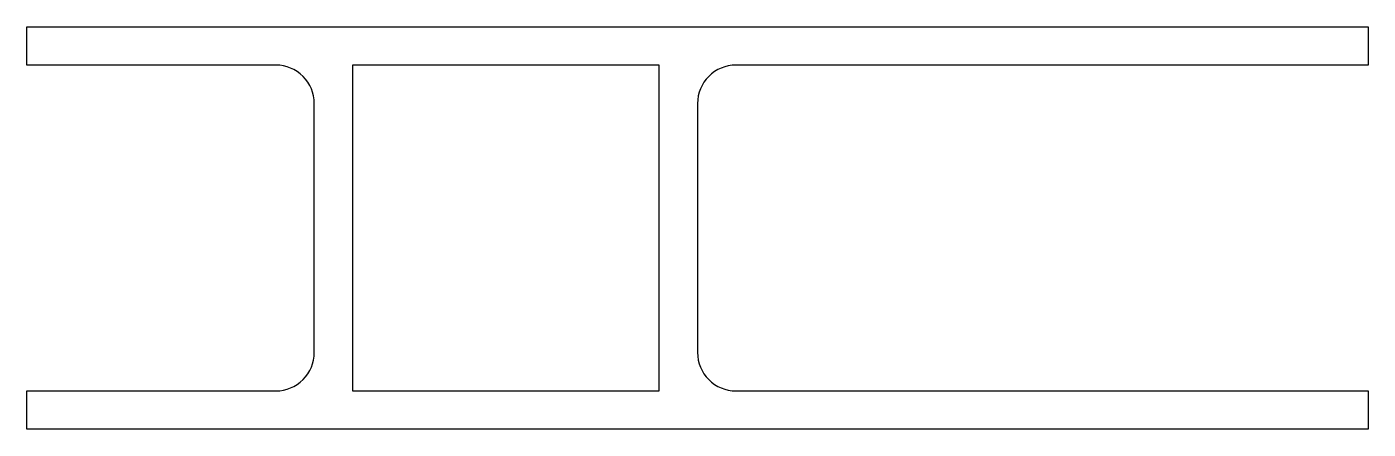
# Model space of a CAD drawing. Extents: x 453.9 to 523.9, y 411.6 to 432.6.
import ezdxf

# ---------------------------------------------------------------- set-up
doc = ezdxf.new("R2010")
doc.units = 0
doc.layers.add('ANA', color=220, linetype='CONTINUOUS')

msp = doc.modelspace()

# ---------------------------------------------------------------- linework, layer by layer
at = {"layer": 'ANA'}
msp.add_lwpolyline([(453.852, 430.603), (453.852, 432.603), (523.852, 432.603), (523.852, 430.603), (490.852, 430.603, 0.414214), (488.852, 428.603), (488.852, 415.603, 0.414214), (490.852, 413.603), (523.852, 413.603), (523.852, 411.603), (453.852, 411.603), (453.852, 413.603), (466.852, 413.603, 0.414214), (468.852, 415.603), (468.852, 428.603, 0.414214), (466.852, 430.603)], format="xyb", close=True, dxfattribs=at)
msp.add_lwpolyline([(470.852, 413.603), (486.852, 413.603), (486.852, 430.603), (470.852, 430.603)], close=True, dxfattribs=at)

doc.saveas('drawing.dxf')
